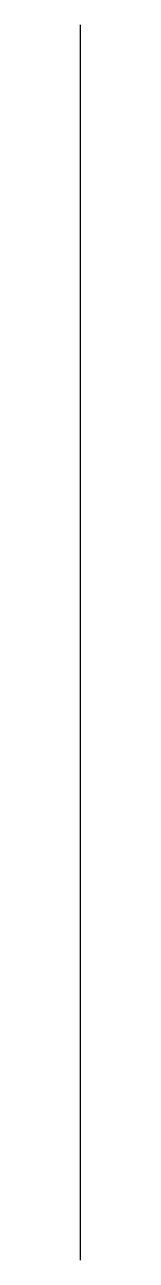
# Model space of a CAD drawing. Extents: x 20 to 20, y 20 to 60.
import ezdxf

# ---------------------------------------------------------------- set-up
doc = ezdxf.new("R2010")
doc.units = 0
doc.header["$MEASUREMENT"] = 0
doc.layers.add('REF_SWEPT', color=7, linetype='Continuous')

msp = doc.modelspace()

# ---------------------------------------------------------------- linework, layer by layer
at = {"layer": 'REF_SWEPT', "lineweight": -3}
msp.add_line((20, 20), (20, 60, 40), dxfattribs=at)

doc.saveas('drawing.dxf')
